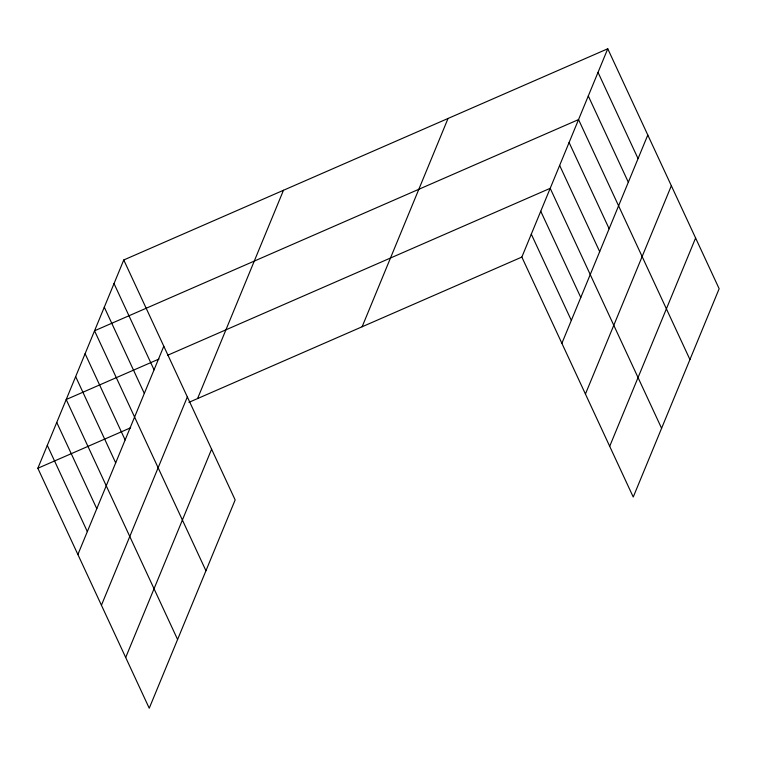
<?xml version="1.0" encoding="UTF-8"?>
<svg xmlns="http://www.w3.org/2000/svg" width="757" height="757" viewBox="0 0 757 757"><rect width="100%" height="100%" fill="white"/><g stroke="black" fill="none" stroke-linecap="round" stroke-linejoin="round"><path stroke-width="1.14" d="M123.76 259.973L235.153 499.932L149.243 708.23L37.85 468.261L123.76 259.973L607.757 48.77L719.15 288.739L633.24 497.027L521.847 257.068L607.757 48.77M77.886 554.512L163.796 346.223M101.429 605.24L187.339 396.942M197.568 398.57L283.478 190.272M125.69 657.502L211.6 449.213M362.13 326.759L448.04 118.471M561.883 343.309L647.793 135.02M585.435 394.037L671.345 185.749M609.697 446.299L695.607 238.01M159.008 359.026L66.2 399.526L177.592 639.495M167.647 355.26L550.207 188.323L661.59 428.292M37.85 468.261L130.658 427.762M188.938 402.336L521.847 257.068M598.03 72.379L638.056 158.629M588.293 95.988L628.329 182.229M689.939 359.556L578.556 119.587L94.549 330.79L205.942 570.759M569.103 142.505L609.139 228.756M559.65 165.414L599.686 251.665M540.753 211.241L580.789 297.492M531.3 234.15L571.336 320.4M114.023 283.582L154.059 369.823M104.286 307.181L144.322 393.432M85.096 353.699L125.132 439.949M75.653 376.617L115.689 462.868M56.747 422.434L96.782 508.685M47.303 445.353L87.339 531.603"/></g></svg>
